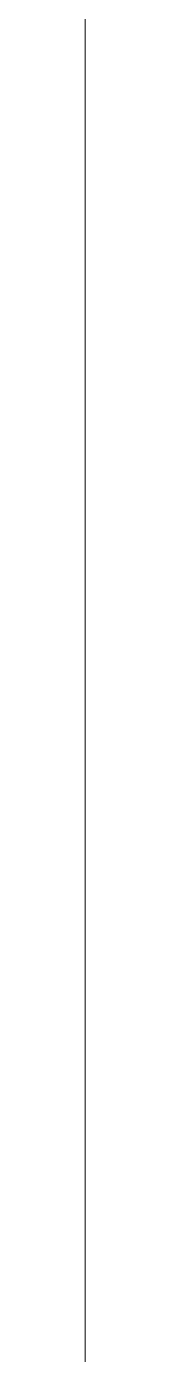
# Model space of a CAD drawing. Header units: inches. Extents: x -12094 to -4267, y -204 to 12515.
# Drawn here: x -6926.55 to -6926.51, y -120.95 to -101.68 of the extents above; entities that cross this region are included whole.
import ezdxf

# ---------------------------------------------------------------- set-up
doc = ezdxf.new("R2010")
doc.units = ezdxf.units.IN
doc.header["$MEASUREMENT"] = 0
doc.layers.add('S-COLS', color=52, linetype='Continuous', lineweight=18)

# ---------------------------------------------------------------- blocks, each defined once
blk = doc.blocks.new('Prefabricado-Pilar cuadrado - 16_x16_-225767-SECTION 03 - DET')
at = {"layer": 'S-COLS'}
h = blk.add_hatch(dxfattribs=at)
h.set_pattern_fill('FP_20', color=256, style=0, pattern_type=2)
h.set_pattern_definition([(0, (-2167.627, -133), (7.68, 1.92), [0.317, -5.443, 0.317, -5.443, -30.72]), (0, (-2167.627, -133), (7.68, 1.92), [-11.52, 0.317, -11.203, 0.317, -5.443, -13.44]), (0, (-2167.627, -133), (7.68, 1.92), [-28.8, 0.317, -3.523, 0.317, -9.283]), (120, (-2164.747, -132.04), (-5.50276877526612, 5.69107510106449), [0.3169999999999999, -5.442999999999999, 0.3169999999999999, -5.442999999999999, -30.72]), (120, (-2164.747, -132.04), (-5.50276877526612, 5.69107510106449), [-11.52, 0.3169999999999999, -11.203, 0.3169999999999999, -5.442999999999999, -13.44]), (120, (-2164.747, -132.04), (-5.50276877526612, 5.69107510106449), [-28.8, 0.3169999999999999, -3.523, 0.3169999999999999, -9.282999999999998]), (240, (-2163.787, -128.2), (-2.177231224733876, -7.611075101064488), [0.317, -5.443, 0.317, -5.443, -30.72]), (240, (-2163.787, -128.2), (-2.177231224733876, -7.611075101064488), [-11.52, 0.317, -11.203, 0.317, -5.443, -13.44]), (240, (-2163.787, -128.2), (-2.177231224733876, -7.611075101064488), [-28.8, 0.317, -3.523, 0.317, -9.283])])
h.paths.add_polyline_path([(-2181.24499652204, -128), (-2181.24499652204, -79.99204344836839), (-2181.323736679521, -79.99204344836839), (-2181.323736679521, -128)], flags=0)
blk.add_line((-2181.32373667952, -79.99204344836846), (-2181.32373667952, -127.9999999999999), dxfattribs=at)

msp = doc.modelspace()

# ---------------------------------------------------------------- block references
at = {"layer": 'S-COLS'}
msp.add_blockref('Prefabricado-Pilar cuadrado - 16_x16_-225767-SECTION 03 - DET', (-4745.228285052783, 0), dxfattribs=at)

doc.saveas('drawing.dxf')
